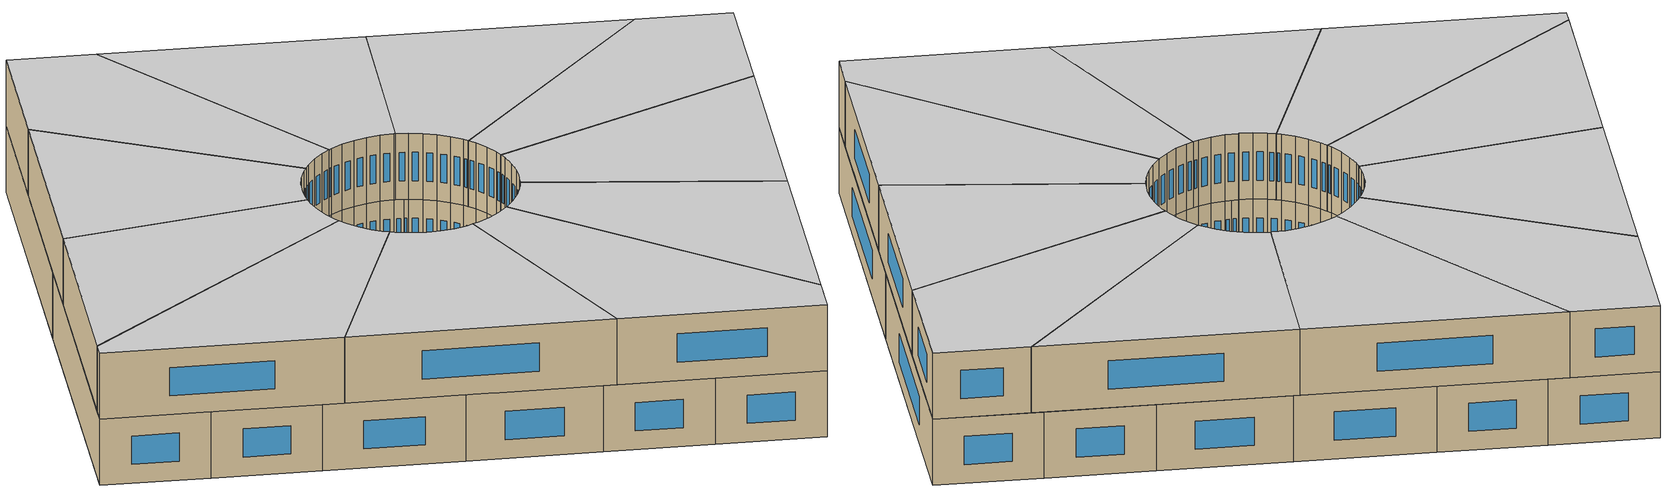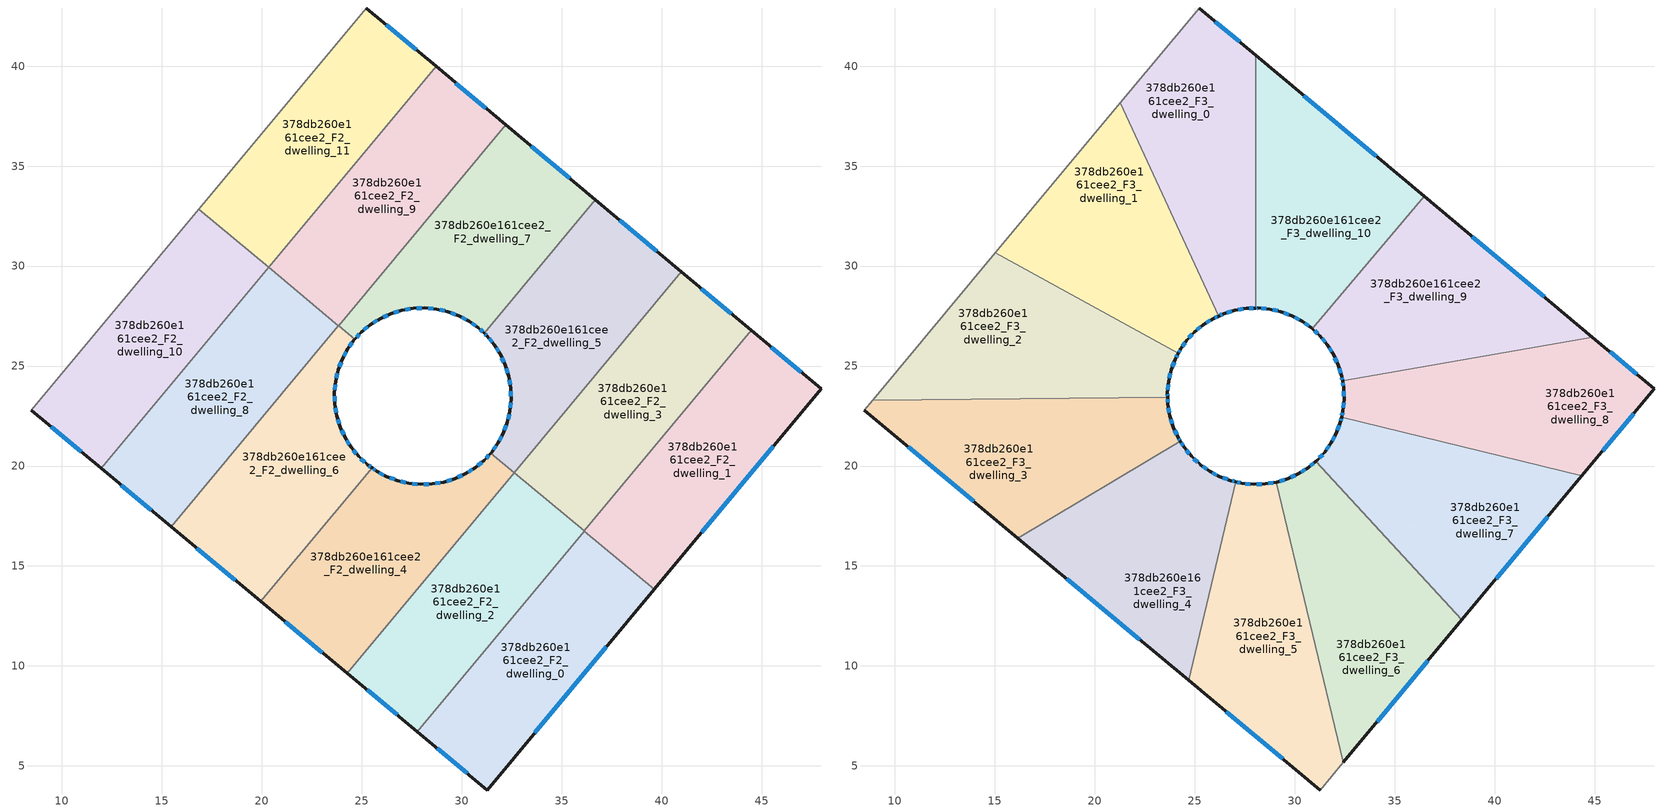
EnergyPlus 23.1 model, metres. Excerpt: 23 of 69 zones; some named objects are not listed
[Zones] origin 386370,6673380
378db260e161cee2_F2_dwelling_0
 floor to 378db260e161cee2_F1_dwelling_0 (EU_floor_Construction): 39.62,13.82 31.27,3.79 27.77,6.71 36.12,16.74 z6
 wall outside (EU_wall_Construction): 27.77,6.71 31.27,3.79 39.62,13.82 z6:9
 wall to 378db260e161cee2_F2_dwelling_1 (EU_wall_Construction): 39.62,13.82 36.12,16.74 z6:9
 wall to 378db260e161cee2_F2_dwelling_2 (EU_wall_Construction): 36.12,16.74 27.77,6.71 z6:9
 window (EU_Window_Construction): 33.66,6.66 37.24,10.96 / 28.77,5.88 30.27,4.63 z6.86:8.14
378db260e161cee2_F2_dwelling_1
 floor to 378db260e161cee2_F1_dwelling_1 (EU_floor_Construction): 47.98,23.86 39.62,13.82 36.12,16.74 44.48,26.78 z6
 wall outside (EU_wall_Construction): 39.62,13.82 47.98,23.86 44.48,26.78 z6:9
 wall to 378db260e161cee2_F2_dwelling_3 (EU_wall_Construction): 44.48,26.78 36.12,16.75 z6:9
 window (EU_Window_Construction): 46.98,24.69 45.48,25.95 / 42.01,16.69 45.59,20.99 z6.86:8.14
378db260e161cee2_F2_dwelling_10
 floor to 378db260e161cee2_F1_dwelling_10 (EU_floor_Construction): 20.34,29.94 11.96,19.88 8.47,22.79 16.84,32.85 z6
 wall outside (EU_wall_Construction): 8.47,22.79 11.96,19.88 z6:9
 wall to 378db260e161cee2_F2_dwelling_11 (EU_wall_Construction): 20.34,29.94 16.84,32.85 z6:9
 wall adiabatic (EU_wall_Construction): 16.84,32.85 8.47,22.79 z6:9
 wall to 378db260e161cee2_F2_dwelling_8 (EU_wall_Construction): 11.96,19.88 20.33,29.93 z6:9
 wall to 378db260e161cee2_F2_dwelling_9 (EU_wall_Construction): 20.33,29.93 20.34,29.94 z6:9
 window (EU_Window_Construction): 9.47,21.96 10.96,20.71 z6.86:8.14
 ceiling adiabatic (EU_roof_Construction): 14.86,23.36 19.08,28.43 15.03,30.67 8.89,23.3 z9
378db260e161cee2_F2_dwelling_11
 floor to 378db260e161cee2_F1_dwelling_11 (EU_floor_Construction): 28.71,39.99 20.34,29.94 16.84,32.85 25.22,42.91 z6
 wall outside (EU_wall_Construction): 28.71,39.99 25.22,42.91 z6:9
 wall adiabatic (EU_wall_Construction): 25.22,42.91 16.84,32.85 z6:9
 wall to 378db260e161cee2_F2_dwelling_9 (EU_wall_Construction): 20.34,29.94 28.71,39.99 z6:9
 window (EU_Window_Construction): 27.71,40.82 26.22,42.07 z6.86:8.14
 ceiling adiabatic (EU_roof_Construction): 23.38,33.59 28.05,39.19 28.05,40.54 25.22,42.91 21.27,38.16 z9
378db260e161cee2_F2_dwelling_2
 floor to 378db260e161cee2_F1_dwelling_2 (EU_floor_Construction): 36.12,16.75 27.77,6.71 24.26,9.63 32.62,19.67 z6
 wall outside (EU_wall_Construction): 24.26,9.63 27.77,6.71 z6:9
 wall to 378db260e161cee2_F2_dwelling_3 (EU_wall_Construction): 36.12,16.75 32.62,19.67 z6:9
 wall to 378db260e161cee2_F2_dwelling_4 (EU_wall_Construction): 32.62,19.66 24.26,9.63 z6:9
 window (EU_Window_Construction): 25.26,8.8 26.76,7.55 z6.86:8.14
378db260e161cee2_F2_dwelling_3
 floor to 378db260e161cee2_F1_dwelling_3 (EU_floor_Construction): 44.48,26.78 36.12,16.75 32.62,19.67 40.99,29.71 z6
 wall outside (EU_wall_Construction): 44.48,26.78 40.99,29.71 z6:9
 wall to 378db260e161cee2_F2_dwelling_5 (EU_wall_Construction): 40.99,29.71 32.62,19.67 z6:9
 window (EU_Window_Construction): 43.48,27.62 41.99,28.87 z6.86:8.14
378db260e161cee2_F2_dwelling_4
 floor to 378db260e161cee2_F1_dwelling_4 (EU_floor_Construction): 32.62,19.66 24.26,9.63 19.95,13.22 25.51,19.9 25.73,19.74 26.25,19.47 26.79,19.27 27.36,19.14 27.94,19.08 28.52,19.1 29.09,19.2 29.65,19.37 30.18,19.61 30.67,19.92 31.12,20.29 31.45,20.64 z6
 wall outside (EU_wall_Construction): 31.45,20.64 31.12,20.29 30.67,19.92 30.18,19.61 29.65,19.37 29.09,19.2 28.52,19.1 27.94,19.08 27.36,19.14 26.79,19.27 26.25,19.47 25.73,19.74 25.51,19.9 / 19.95,13.22 24.26,9.63 z6:9
 wall to 378db260e161cee2_F2_dwelling_5 (EU_wall_Construction): 32.62,19.66 31.45,20.64 z6:9
 wall to 378db260e161cee2_F2_dwelling_6 (EU_wall_Construction): 25.51,19.9 19.95,13.22 z6:9
 window (EU_Window_Construction): 25.67,19.79 25.58,19.86 / 26.1,19.55 25.88,19.67 / 26.64,19.33 26.4,19.41 / 27.2,19.17 26.95,19.23 / 27.77,19.1 27.53,19.12 / 28.35,19.1 28.1,19.09 / 28.93,19.17 28.68,19.13 / 29.49,19.32 29.25,19.25 / 30.03,19.54 29.8,19.44 / 30.53,19.83 30.32,19.7 / 30.99,20.18 30.8,20.02 / 31.35,20.54 31.21,20.39 / 21.18,12.2 23.03,10.66 z6.86:8.14
378db260e161cee2_F2_dwelling_5
 floor to 378db260e161cee2_F1_dwelling_5 (EU_floor_Construction): 40.99,29.71 32.62,19.66 31.45,20.64 31.5,20.69 31.8,21.13 32.08,21.64 32.28,22.18 32.41,22.75 32.47,23.33 32.45,23.91 32.35,24.48 32.18,25.04 31.94,25.57 31.63,26.06 31.26,26.51 31.12,26.64 36.68,33.31 z6
 wall outside (EU_wall_Construction): 31.12,26.64 31.26,26.51 31.63,26.06 31.94,25.57 32.18,25.04 32.35,24.48 32.45,23.91 32.47,23.33 32.41,22.75 32.28,22.18 32.08,21.64 31.8,21.13 31.5,20.69 31.45,20.64 / 40.99,29.71 36.68,33.31 z6:9
 wall to 378db260e161cee2_F2_dwelling_7 (EU_wall_Construction): 36.68,33.31 31.12,26.64 z6:9
 window (EU_Window_Construction): 31.72,21 31.58,20.81 / 32,21.49 31.88,21.27 / 32.22,22.03 32.14,21.8 / 32.37,22.59 32.32,22.35 / 32.45,23.16 32.43,22.92 / 32.45,23.75 32.46,23.5 / 32.38,24.32 32.42,24.07 / 32.23,24.88 32.3,24.64 / 32.01,25.42 32.11,25.19 / 31.72,25.92 31.85,25.71 / 31.37,26.38 31.53,26.19 / 31.16,26.6 31.22,26.55 / 39.76,30.74 37.91,32.28 z6.86:8.14
378db260e161cee2_F2_dwelling_6
 floor to 378db260e161cee2_F1_dwelling_6 (EU_floor_Construction): 24.65,26.34 24.6,26.29 24.29,25.86 24.02,25.35 23.82,24.8 23.69,24.24 23.63,23.66 23.65,23.08 23.75,22.5 23.92,21.95 24.16,21.42 24.47,20.93 24.84,20.48 25.26,20.08 25.27,20.07 25.51,19.9 19.95,13.22 15.46,16.96 23.84,27.02 z6
 wall outside (EU_wall_Construction): 25.51,19.9 25.27,20.07 25.26,20.08 24.84,20.48 24.47,20.93 24.16,21.42 23.92,21.95 23.75,22.5 23.65,23.08 23.63,23.66 23.69,24.24 23.82,24.8 24.02,25.35 24.29,25.86 24.6,26.29 24.65,26.34 / 15.46,16.96 19.95,13.22 z6:9
 wall to 378db260e161cee2_F2_dwelling_7 (EU_wall_Construction): 24.65,26.34 23.84,27.02 z6:9
 wall to 378db260e161cee2_F2_dwelling_8 (EU_wall_Construction): 23.83,27.02 15.46,16.96 z6:9
 window (EU_Window_Construction): 23.88,24.96 23.96,25.19 / 23.72,24.4 23.78,24.64 / 23.65,23.82 23.67,24.07 / 23.65,23.24 23.64,23.49 / 23.72,22.67 23.68,22.91 / 23.87,22.11 23.8,22.35 / 24.09,21.57 23.99,21.8 / 24.38,21.07 24.25,21.28 / 24.73,20.61 24.57,20.8 / 25.14,20.19 24.96,20.36 / 25.44,19.95 25.34,20.02 / 16.74,15.9 18.67,14.29 / 24.38,25.98 24.51,26.17 / 24.1,25.49 24.22,25.71 z6.86:8.14
378db260e161cee2_F2_dwelling_7
 floor to 378db260e161cee2_F1_dwelling_7 (EU_floor_Construction): 36.68,33.31 31.12,26.64 30.84,26.91 30.83,26.91 30.36,27.24 29.85,27.52 29.3,27.72 28.74,27.85 28.16,27.91 27.58,27.89 27.01,27.79 26.45,27.62 25.92,27.38 25.43,27.07 24.98,26.7 24.65,26.34 23.84,27.02 32.2,37.06 z6
 wall outside (EU_wall_Construction): 24.65,26.34 24.98,26.7 25.43,27.07 25.92,27.38 26.45,27.62 27.01,27.79 27.58,27.89 28.16,27.91 28.74,27.85 29.3,27.72 29.85,27.52 30.36,27.24 30.83,26.91 30.84,26.91 31.12,26.64 / 36.68,33.31 32.2,37.06 z6:9
 wall to 378db260e161cee2_F2_dwelling_9 (EU_wall_Construction): 32.2,37.06 23.84,27.02 z6:9
 window (EU_Window_Construction): 30.49,27.15 30.69,27.01 / 30,27.44 30.22,27.32 / 29.46,27.66 29.69,27.57 / 28.9,27.81 29.14,27.76 / 28.33,27.89 28.57,27.87 / 27.75,27.89 27.99,27.9 / 27.17,27.82 27.42,27.86 / 26.61,27.67 26.85,27.74 / 26.07,27.45 26.3,27.55 / 25.57,27.16 25.78,27.29 / 25.11,26.81 25.3,26.96 / 24.74,26.45 24.88,26.6 / 35.4,34.38 33.48,35.99 / 30.92,26.83 31.04,26.71 z6.86:8.14
378db260e161cee2_F2_dwelling_8
 floor to 378db260e161cee2_F1_dwelling_8 (EU_floor_Construction): 23.83,27.02 15.46,16.96 11.96,19.88 20.33,29.93 z6
 wall outside (EU_wall_Construction): 11.96,19.88 15.46,16.96 z6:9
 wall to 378db260e161cee2_F2_dwelling_9 (EU_wall_Construction): 23.83,27.02 20.33,29.93 z6:9
 window (EU_Window_Construction): 12.96,19.05 14.46,17.8 z6.86:8.14
378db260e161cee2_F2_dwelling_9
 floor to 378db260e161cee2_F1_dwelling_9 (EU_floor_Construction): 32.2,37.06 23.83,27.02 20.33,29.93 28.71,39.99 z6
 wall outside (EU_wall_Construction): 32.2,37.06 28.71,39.99 z6:9
 window (EU_Window_Construction): 31.2,37.9 29.71,39.15 z6.86:8.14
378db260e161cee2_F3_dwelling_0
 floor adiabatic (EU_floor_Construction): 28.05,40.54 28.05,39.19 23.38,33.59 21.27,38.16 25.22,42.91 z9
 floor to 378db260e161cee2_F2_dwelling_9 (EU_floor_Construction): 28.05,39.19 28.05,32.08 25.5,29.01 23.38,33.59 z9
 floor to 378db260e161cee2_F2_dwelling_7 (EU_floor_Construction): 28.05,32.08 28.05,27.9 27.58,27.89 27.01,27.79 26.45,27.62 26.2,27.5 25.5,29.01 z9
 wall outside (EU_wall_Construction): 26.2,27.5 26.45,27.62 27.01,27.79 27.58,27.89 28.05,27.9 / 28.05,40.54 25.22,42.91 z9:12
 wall to 378db260e161cee2_F3_dwelling_10 (EU_wall_Construction): 28.05,27.9 28.05,40.54 z9:12
 wall to 378db260e161cee2_F3_dwelling_1 (EU_wall_Construction): 21.27,38.16 26.2,27.5 z9:12
 wall adiabatic (EU_wall_Construction): 25.22,42.91 21.27,38.16 z9:12
 window (EU_Window_Construction): 27.71,27.89 27.91,27.9 / 27.17,27.82 27.42,27.86 / 26.61,27.67 26.85,27.74 / 26.27,27.54 26.38,27.59 / 27.24,41.22 26.03,42.23 z9.86:11.14
 ceiling to 378db260e161cee2_F4_dwelling_0 (EU_floor_Construction): 28.05,27.9 28.05,40.54 25.22,42.91 21.27,38.16 26.2,27.5 26.45,27.62 27.01,27.79 27.58,27.89 z12
378db260e161cee2_F3_dwelling_1
 floor to 378db260e161cee2_F2_dwelling_9 (EU_floor_Construction): 23.38,33.59 25.5,29.01 23.83,27.02 20.33,29.93 z9
 floor to 378db260e161cee2_F2_dwelling_10 (EU_floor_Construction): 20.34,29.94 20.33,29.93 19.08,28.43 15.03,30.67 16.84,32.85 z9
 floor to 378db260e161cee2_F2_dwelling_11 (EU_floor_Construction): 21.27,38.16 23.38,33.59 20.34,29.94 16.84,32.85 z9
 floor to 378db260e161cee2_F2_dwelling_8 (EU_floor_Construction): 23.83,27.02 23.15,26.19 19.08,28.43 20.33,29.93 z9
 floor to 378db260e161cee2_F2_dwelling_7 (EU_floor_Construction): 25.5,29.01 26.2,27.5 25.92,27.38 25.43,27.07 24.98,26.7 24.65,26.34 23.84,27.02 z9
 floor to 378db260e161cee2_F2_dwelling_6 (EU_floor_Construction): 24.65,26.34 24.6,26.29 24.29,25.86 24.17,25.63 23.15,26.19 23.84,27.02 z9
 wall outside (EU_wall_Construction): 24.17,25.63 24.29,25.86 24.6,26.29 24.98,26.7 25.43,27.07 25.92,27.38 26.2,27.5 z9:12
 wall to 378db260e161cee2_F3_dwelling_2 (EU_wall_Construction): 15.03,30.67 24.17,25.63 z9:12
 wall adiabatic (EU_wall_Construction): 21.27,38.16 15.03,30.67 z9:12
 window (EU_Window_Construction): 26,27.41 26.12,27.47 / 25.57,27.16 25.78,27.29 / 25.11,26.81 25.3,26.96 / 24.71,26.41 24.87,26.58 / 24.38,25.98 24.51,26.17 / 24.21,25.7 24.26,25.79 z9.86:11.14
 ceiling to 378db260e161cee2_F4_dwelling_1 (EU_floor_Construction): 24.98,26.7 25.43,27.07 25.92,27.38 26.2,27.5 21.27,38.16 15.03,30.67 24.17,25.63 24.29,25.86 24.6,26.29 z12
378db260e161cee2_F3_dwelling_10
 floor to 378db260e161cee2_F2_dwelling_7 (EU_floor_Construction): 36.47,33.49 30.89,26.86 30.84,26.91 30.83,26.91 30.36,27.24 29.85,27.52 29.3,27.72 28.74,27.85 28.16,27.91 28.05,27.9 28.05,32.08 32.2,37.06 z9
 floor to 378db260e161cee2_F2_dwelling_9 (EU_floor_Construction): 32.2,37.06 28.05,32.08 28.05,39.19 28.71,39.99 z9
 floor to 378db260e161cee2_F2_dwelling_11 (EU_floor_Construction): 28.71,39.99 28.05,39.19 28.05,40.54 z9
 wall outside (EU_wall_Construction): 28.05,27.9 28.16,27.91 28.74,27.85 29.3,27.72 29.85,27.52 30.36,27.24 30.83,26.91 30.84,26.91 30.89,26.86 / 36.47,33.49 28.05,40.54 z9:12
 wall to 378db260e161cee2_F3_dwelling_9 (EU_wall_Construction): 30.89,26.86 36.47,33.49 z9:12
 window (EU_Window_Construction): 30.49,27.15 30.69,27.01 / 30,27.44 30.22,27.32 / 29.46,27.66 29.69,27.57 / 28.9,27.81 29.14,27.76 / 28.33,27.89 28.57,27.87 / 28.08,27.9 28.13,27.9 / 34.06,35.51 30.45,38.53 z9.86:11.14
 ceiling to 378db260e161cee2_F4_dwelling_10 (EU_floor_Construction): 30.89,26.86 36.47,33.49 28.05,40.54 28.05,27.9 28.16,27.91 28.74,27.85 29.3,27.72 29.85,27.52 30.36,27.24 30.83,26.91 30.84,26.91 z12
378db260e161cee2_F3_dwelling_2
 floor to 378db260e161cee2_F2_dwelling_8 (EU_floor_Construction): 23.15,26.19 20.84,23.42 14.86,23.36 19.08,28.43 z9
 floor to 378db260e161cee2_F2_dwelling_6 (EU_floor_Construction): 24.17,25.63 24.02,25.35 23.82,24.8 23.69,24.24 23.63,23.66 23.64,23.45 20.84,23.42 23.15,26.19 z9
 floor adiabatic (EU_floor_Construction): 19.08,28.43 14.86,23.36 8.89,23.3 15.03,30.67 z9
 wall outside (EU_wall_Construction): 23.64,23.45 23.63,23.66 23.69,24.24 23.82,24.8 24.02,25.35 24.17,25.63 z9:12
 wall to 378db260e161cee2_F3_dwelling_3 (EU_wall_Construction): 8.89,23.3 23.64,23.45 z9:12
 wall adiabatic (EU_wall_Construction): 15.03,30.67 8.89,23.3 z9:12
 window (EU_Window_Construction): 24.06,25.43 24.13,25.55 / 23.88,24.96 23.96,25.19 / 23.72,24.4 23.78,24.64 / 23.65,23.82 23.67,24.07 / 23.64,23.51 23.63,23.6 z9.86:11.14
 ceiling to 378db260e161cee2_F4_dwelling_2 (EU_floor_Construction): 23.64,23.45 23.63,23.66 23.69,24.24 23.82,24.8 24.02,25.35 24.17,25.63 15.03,30.67 8.89,23.3 z12
378db260e161cee2_F3_dwelling_3
 floor to 378db260e161cee2_F2_dwelling_8 (EU_floor_Construction): 20.84,23.42 15.46,16.97 11.96,19.88 14.86,23.36 z9
 floor to 378db260e161cee2_F2_dwelling_10 (EU_floor_Construction): 14.86,23.36 11.96,19.88 8.47,22.79 8.89,23.3 z9
 floor to 378db260e161cee2_F2_dwelling_6 (EU_floor_Construction): 23.64,23.45 23.65,23.08 23.75,22.5 23.92,21.95 24.16,21.42 24.27,21.24 16.14,16.4 15.46,16.97 20.84,23.42 z9
 wall outside (EU_wall_Construction): 24.27,21.24 24.16,21.42 23.92,21.95 23.75,22.5 23.65,23.08 23.64,23.45 / 8.47,22.79 16.14,16.4 z9:12
 wall to 378db260e161cee2_F3_dwelling_4 (EU_wall_Construction): 16.14,16.4 24.27,21.24 z9:12
 wall adiabatic (EU_wall_Construction): 8.89,23.3 8.47,22.79 z9:12
 window (EU_Window_Construction): 23.65,23.18 23.64,23.34 / 23.72,22.67 23.68,22.91 / 23.87,22.11 23.8,22.35 / 24.09,21.57 23.99,21.8 / 24.24,21.29 24.19,21.37 / 10.66,20.96 13.95,18.22 z9.86:11.14
 ceiling to 378db260e161cee2_F4_dwelling_3 (EU_floor_Construction): 24.27,21.24 24.16,21.42 23.92,21.95 23.75,22.5 23.65,23.08 23.64,23.45 8.89,23.3 8.47,22.79 16.14,16.4 z12
378db260e161cee2_F3_dwelling_4
 floor to 378db260e161cee2_F2_dwelling_4 (EU_floor_Construction): 26.79,19.27 27.04,19.21 24.98,10.5 24.26,9.63 19.95,13.23 25.51,19.9 25.73,19.74 26.25,19.47 z9
 floor to 378db260e161cee2_F2_dwelling_6 (EU_floor_Construction): 24.84,20.48 25.26,20.08 25.27,20.07 25.51,19.9 19.95,13.23 16.14,16.4 24.27,21.24 24.47,20.93 z9
 floor to 378db260e161cee2_F2_dwelling_2 (EU_floor_Construction): 24.98,10.5 24.69,9.28 24.26,9.63 z9
 wall outside (EU_wall_Construction): 27.04,19.21 26.79,19.27 26.25,19.47 25.73,19.74 25.27,20.07 25.26,20.08 24.84,20.48 24.47,20.93 24.27,21.24 / 16.14,16.4 24.69,9.28 z9:12
 wall to 378db260e161cee2_F3_dwelling_5 (EU_wall_Construction): 24.69,9.28 27.04,19.21 z9:12
 window (EU_Window_Construction): 24.41,21.02 24.33,21.15 / 24.73,20.61 24.57,20.8 / 25.14,20.19 24.96,20.36 / 25.6,19.84 25.4,19.98 / 26.1,19.55 25.88,19.67 / 26.64,19.33 26.4,19.41 / 26.97,19.23 26.86,19.25 / 18.58,14.36 22.25,11.31 z9.86:11.14
 ceiling to 378db260e161cee2_F4_dwelling_4 (EU_floor_Construction): 24.69,9.28 27.04,19.21 26.79,19.27 26.25,19.47 25.73,19.74 25.27,20.07 25.26,20.08 24.84,20.48 24.47,20.93 24.27,21.24 16.14,16.4 z12
378db260e161cee2_F3_dwelling_5
 floor to 378db260e161cee2_F2_dwelling_2 (EU_floor_Construction): 29.78,16.25 31.1,10.72 27.77,6.71 24.69,9.28 24.98,10.5 z9
 floor to 378db260e161cee2_F2_dwelling_0 (EU_floor_Construction): 31.1,10.72 32.42,5.17 31.27,3.79 27.77,6.71 z9
 floor to 378db260e161cee2_F2_dwelling_4 (EU_floor_Construction): 29.08,19.19 29.78,16.25 24.98,10.5 27.04,19.21 27.36,19.14 27.94,19.08 28.52,19.1 z9
 wall outside (EU_wall_Construction): 29.08,19.2 28.52,19.1 27.94,19.08 27.36,19.14 27.04,19.21 / 24.69,9.28 31.27,3.79 z9:12
 wall to 378db260e161cee2_F3_dwelling_6 (EU_wall_Construction): 32.42,5.17 29.08,19.2 z9:12
 wall adiabatic (EU_wall_Construction): 31.27,3.79 32.42,5.17 z9:12
 window (EU_Window_Construction): 27.27,19.16 27.13,19.19 / 27.77,19.1 27.53,19.12 / 28.35,19.1 28.1,19.09 / 28.92,19.17 28.68,19.13 / 26.57,7.71 29.39,5.36 z9.86:11.14
 ceiling to 378db260e161cee2_F4_dwelling_5 (EU_floor_Construction): 31.27,3.79 32.42,5.17 29.08,19.2 28.52,19.1 27.94,19.08 27.36,19.14 27.04,19.21 24.69,9.28 z12
378db260e161cee2_F3_dwelling_6
 floor to 378db260e161cee2_F2_dwelling_0 (EU_floor_Construction): 35.24,15.69 38.36,12.3 32.42,5.17 31.1,10.72 z9
 floor to 378db260e161cee2_F2_dwelling_2 (EU_floor_Construction): 32.12,19.07 35.24,15.69 31.1,10.72 29.78,16.25 z9
 floor to 378db260e161cee2_F2_dwelling_4 (EU_floor_Construction): 31.05,20.23 32.12,19.07 29.78,16.25 29.08,19.19 29.09,19.2 29.65,19.37 30.18,19.61 30.67,19.92 z9
 wall outside (EU_wall_Construction): 31.05,20.23 30.67,19.92 30.18,19.61 29.65,19.37 29.09,19.2 29.08,19.2 / 32.42,5.17 38.36,12.3 z9:12
 wall to 378db260e161cee2_F3_dwelling_7 (EU_wall_Construction): 38.36,12.3 31.05,20.23 z9:12
 window (EU_Window_Construction): 29.49,19.32 29.25,19.25 / 30.03,19.54 29.8,19.44 / 30.53,19.83 30.32,19.7 / 30.94,20.14 30.78,20.01 / 34.12,7.21 36.66,10.26 z9.86:11.14
 ceiling to 378db260e161cee2_F4_dwelling_6 (EU_floor_Construction): 32.42,5.17 38.36,12.3 31.05,20.23 30.67,19.92 30.18,19.61 29.65,19.37 29.09,19.2 29.08,19.2 z12
378db260e161cee2_F3_dwelling_7
 floor to 378db260e161cee2_F2_dwelling_3 (EU_floor_Construction): 39.43,20.71 36.12,16.75 32.62,19.67 34.5,21.92 z9
 floor to 378db260e161cee2_F2_dwelling_1 (EU_floor_Construction): 44.36,19.51 39.62,13.82 36.12,16.74 39.43,20.71 z9
 floor to 378db260e161cee2_F2_dwelling_0 (EU_floor_Construction): 39.62,13.82 38.36,12.3 35.24,15.69 36.12,16.74 z9
 floor to 378db260e161cee2_F2_dwelling_2 (EU_floor_Construction): 36.12,16.74 35.24,15.69 32.12,19.07 32.62,19.67 z9
 floor to 378db260e161cee2_F2_dwelling_5 (EU_floor_Construction): 34.5,21.92 32.62,19.66 31.45,20.64 31.5,20.69 31.8,21.13 32.08,21.64 32.28,22.18 32.34,22.45 z9
 floor to 378db260e161cee2_F2_dwelling_4 (EU_floor_Construction): 32.62,19.66 32.12,19.07 31.05,20.23 31.12,20.29 31.45,20.64 z9
 wall outside (EU_wall_Construction): 32.34,22.45 32.28,22.18 32.08,21.64 31.8,21.13 31.5,20.69 31.12,20.29 31.05,20.23 / 38.36,12.3 44.36,19.51 z9:12
 wall to 378db260e161cee2_F3_dwelling_8 (EU_wall_Construction): 44.36,19.51 32.34,22.45 z9:12
 window (EU_Window_Construction): 31.39,20.57 31.23,20.4 / 31.72,21 31.58,20.81 / 32,21.49 31.88,21.27 / 32.22,22.03 32.14,21.8 / 32.32,22.37 32.3,22.26 / 40.07,14.36 42.64,17.45 z9.86:11.14
 ceiling to 378db260e161cee2_F4_dwelling_7 (EU_floor_Construction): 38.36,12.3 44.36,19.51 32.34,22.45 32.28,22.18 32.08,21.64 31.8,21.13 31.5,20.69 31.12,20.29 31.05,20.23 z12
378db260e161cee2_F3_dwelling_8
 floor to 378db260e161cee2_F2_dwelling_1 (EU_floor_Construction): 47.98,23.86 44.36,19.51 39.43,20.71 44.08,26.3 44.89,26.44 z9
 floor to 378db260e161cee2_F2_dwelling_3 (EU_floor_Construction): 44.08,26.3 39.43,20.71 34.5,21.92 37.13,25.09 z9
 floor to 378db260e161cee2_F2_dwelling_5 (EU_floor_Construction): 37.13,25.09 34.5,21.92 32.34,22.45 32.41,22.75 32.47,23.33 32.45,23.91 32.39,24.25 z9
 wall outside (EU_wall_Construction): 32.39,24.25 32.45,23.91 32.47,23.33 32.41,22.75 32.34,22.45 / 44.36,19.51 47.98,23.86 44.89,26.44 z9:12
 wall to 378db260e161cee2_F3_dwelling_9 (EU_wall_Construction): 44.89,26.44 32.39,24.25 z9:12
 window (EU_Window_Construction): 32.39,22.66 32.36,22.53 / 32.45,23.16 32.43,22.92 / 32.45,23.75 32.46,23.5 / 32.41,24.16 32.43,24.01 / 47.1,24.6 45.77,25.7 / 45.39,20.75 46.94,22.61 z9.86:11.14
 ceiling to 378db260e161cee2_F4_dwelling_8 (EU_floor_Construction): 44.36,19.51 47.98,23.86 44.89,26.44 32.39,24.25 32.45,23.91 32.47,23.33 32.41,22.75 32.34,22.45 z12
378db260e161cee2_F3_dwelling_9
 floor to 378db260e161cee2_F2_dwelling_5 (EU_floor_Construction): 40.99,29.71 37.13,25.09 32.39,24.25 32.35,24.48 32.18,25.04 31.94,25.57 31.63,26.06 31.26,26.51 31.12,26.64 36.68,33.31 z9
 floor to 378db260e161cee2_F2_dwelling_7 (EU_floor_Construction): 36.68,33.31 31.12,26.64 30.89,26.86 36.47,33.49 z9
 floor to 378db260e161cee2_F2_dwelling_3 (EU_floor_Construction): 44.48,26.78 44.08,26.3 37.13,25.09 40.99,29.71 z9
 floor to 378db260e161cee2_F2_dwelling_1 (EU_floor_Construction): 44.89,26.44 44.08,26.3 44.48,26.78 z9
 wall outside (EU_wall_Construction): 30.89,26.86 31.26,26.51 31.63,26.06 31.94,25.57 32.18,25.04 32.35,24.48 32.39,24.25 / 44.89,26.44 36.47,33.49 z9:12
 window (EU_Window_Construction): 32.36,24.42 32.38,24.32 / 32.23,24.88 32.3,24.64 / 32.01,25.42 32.11,25.19 / 31.72,25.92 31.85,25.71 / 31.37,26.38 31.53,26.19 / 30.99,26.76 31.15,26.61 / 42.48,28.46 38.87,31.48 z9.86:11.14
 ceiling to 378db260e161cee2_F4_dwelling_9 (EU_floor_Construction): 44.89,26.44 36.47,33.49 30.89,26.86 31.26,26.51 31.63,26.06 31.94,25.57 32.18,25.04 32.35,24.48 32.39,24.25 z12
[Building]
EU S2 Campaign: North Axis=0; Terrain=City; Solar Distribution=FullExterior
[Site:Location]
Helsinki-Vantaa.AP: Latitude=60.317; Longitude=24.963; Time Zone=2; Elevation=54.6
[SizingPeriod:WeatherFileDays]
AnnualSizingPeriod: Begin Month=1; Begin Day of Month=1; End Month=12; End Day of Month=31; Day of Week for Start Day=Monday; Use Weather File Daylight Saving Period=No; Use Weather File Rain and Snow Indicators=No
[MATERIAL]
EU_InternalMass_Material: Roughness=MediumRough; Thickness=0.1; Conductivity=1; Density=1800; Specific Heat=900; Thermal Absorptance=0.9; Solar Absorptance=0.7; Visible Absorptance=0.7
[MATERIAL:NOMASS] Roughness=MediumRough; Thermal Absorptance=0.9; Solar Absorptance=0.7; Visible Absorptance=0.7
Name | Thermal Resistance
EU_wall_NoMass | 1.10183
EU_roof_NoMass; EU_floor_NoMass | 1.70606
[WINDOWMATERIAL:SIMPLEGLAZINGSYSTEM]
EU_Window_SimpleGlazing: UFactor=3.11035; Solar Heat Gain Coefficient=0.8; Visible Transmittance=0.8
[CONSTRUCTION]
EU_wall_Construction: EU_wall_NoMass
EU_roof_Construction: EU_roof_NoMass
EU_floor_Construction: EU_floor_NoMass
EU_Window_Construction: EU_Window_SimpleGlazing
EU_InternalMass_Construction: EU_InternalMass_Material
[ZONE] Type=1; Multiplier=1; Ceiling Height=autocalculate; Floor Area=autocalculate; Part of Total Floor Area=Yes
Name | Volume
378db260e161cee2_F2_dwelling_0 | 178.718
378db260e161cee2_F3_dwelling_0 | 194.968
378db260e161cee2_F2_dwelling_1 | 178.734
378db260e161cee2_F3_dwelling_1; 378db260e161cee2_F3_dwelling_6 | 194.947
378db260e161cee2_F2_dwelling_10; 378db260e161cee2_F2_dwelling_9 | 178.707
378db260e161cee2_F3_dwelling_10 | 194.948
378db260e161cee2_F2_dwelling_11; 378db260e161cee2_F2_dwelling_6 | 178.709
378db260e161cee2_F2_dwelling_2; 378db260e161cee2_F2_dwelling_3 | 178.696
378db260e161cee2_F3_dwelling_2 | 194.952
378db260e161cee2_F3_dwelling_3 | 194.936
378db260e161cee2_F2_dwelling_4 | 178.693
378db260e161cee2_F3_dwelling_4 | 194.929
378db260e161cee2_F2_dwelling_5 | 178.702
378db260e161cee2_F3_dwelling_5 | 194.978
378db260e161cee2_F2_dwelling_7 | 178.73
378db260e161cee2_F3_dwelling_7 | 194.934
378db260e161cee2_F2_dwelling_8 | 178.727
378db260e161cee2_F3_dwelling_8 | 194.939
378db260e161cee2_F3_dwelling_9 | 194.986
[INTERNALMASS] Construction=EU_InternalMass_Construction
Name | Zone or ZoneList | Surface Area
378db260e161cee2_F2_dwelling_0_EU_InternalMass | 378db260e161cee2_F2_dwelling_0 | 59.5732
378db260e161cee2_F2_dwelling_1_EU_InternalMass | 378db260e161cee2_F2_dwelling_1 | 59.5778
378db260e161cee2_F2_dwelling_2_EU_InternalMass | 378db260e161cee2_F2_dwelling_2 | 59.5654
378db260e161cee2_F2_dwelling_3_EU_InternalMass | 378db260e161cee2_F2_dwelling_3 | 59.5652
378db260e161cee2_F2_dwelling_4_EU_InternalMass | 378db260e161cee2_F2_dwelling_4 | 59.5648
378db260e161cee2_F2_dwelling_5_EU_InternalMass | 378db260e161cee2_F2_dwelling_5 | 59.5674
378db260e161cee2_F2_dwelling_6_EU_InternalMass | 378db260e161cee2_F2_dwelling_6 | 59.5699
378db260e161cee2_F2_dwelling_7_EU_InternalMass | 378db260e161cee2_F2_dwelling_7 | 59.5772
378db260e161cee2_F2_dwelling_8_EU_InternalMass | 378db260e161cee2_F2_dwelling_8 | 59.5757
378db260e161cee2_F2_dwelling_9_EU_InternalMass | 378db260e161cee2_F2_dwelling_9 | 59.569
378db260e161cee2_F2_dwelling_10_EU_InternalMass | 378db260e161cee2_F2_dwelling_10 | 59.5689
378db260e161cee2_F2_dwelling_11_EU_InternalMass | 378db260e161cee2_F2_dwelling_11 | 59.5696
378db260e161cee2_F3_dwelling_0_EU_InternalMass | 378db260e161cee2_F3_dwelling_0 | 64.989
378db260e161cee2_F3_dwelling_1_EU_InternalMass | 378db260e161cee2_F3_dwelling_1 | 64.9826
378db260e161cee2_F3_dwelling_2_EU_InternalMass | 378db260e161cee2_F3_dwelling_2 | 64.9838
378db260e161cee2_F3_dwelling_3_EU_InternalMass | 378db260e161cee2_F3_dwelling_3 | 64.9787
378db260e161cee2_F3_dwelling_4_EU_InternalMass | 378db260e161cee2_F3_dwelling_4 | 64.9767
378db260e161cee2_F3_dwelling_5_EU_InternalMass | 378db260e161cee2_F3_dwelling_5 | 64.9926
378db260e161cee2_F3_dwelling_6_EU_InternalMass | 378db260e161cee2_F3_dwelling_6 | 64.9821
378db260e161cee2_F3_dwelling_7_EU_InternalMass | 378db260e161cee2_F3_dwelling_7 | 64.9781
378db260e161cee2_F3_dwelling_8_EU_InternalMass | 378db260e161cee2_F3_dwelling_8 | 64.9796
378db260e161cee2_F3_dwelling_9_EU_InternalMass | 378db260e161cee2_F3_dwelling_9 | 64.9957
378db260e161cee2_F3_dwelling_10_EU_InternalMass | 378db260e161cee2_F3_dwelling_10 | 64.983
[OTHEREQUIPMENT] Fuel Type=Electricity; Design Level Calculation Method=Watts/Area; Power per Zone Floor Area=1; Fraction Latent=0; Fraction Radiant=0; Fraction Lost=0; Carbon Dioxide Generation Rate=0; EndUse Subcategory=EU_Step8_InternalGains
Name | Zone or ZoneList or Space or SpaceList | Schedule
EU_Step8_InternalGain_378db260e161cee2_F2_dwelling_0_f000 | 378db260e161cee2_F2_dwelling_0 | EU_Step8_GainSchedule_378db260e161cee2_F2_dwelling_0_f000
EU_Step8_InternalGain_378db260e161cee2_F2_dwelling_1_f000 | 378db260e161cee2_F2_dwelling_1 | EU_Step8_GainSchedule_378db260e161cee2_F2_dwelling_1_f000
EU_Step8_InternalGain_378db260e161cee2_F2_dwelling_2_f000 | 378db260e161cee2_F2_dwelling_2 | EU_Step8_GainSchedule_378db260e161cee2_F2_dwelling_2_f000
EU_Step8_InternalGain_378db260e161cee2_F2_dwelling_3_f000 | 378db260e161cee2_F2_dwelling_3 | EU_Step8_GainSchedule_378db260e161cee2_F2_dwelling_3_f000
EU_Step8_InternalGain_378db260e161cee2_F2_dwelling_4_f000 | 378db260e161cee2_F2_dwelling_4 | EU_Step8_GainSchedule_378db260e161cee2_F2_dwelling_4_f000
EU_Step8_InternalGain_378db260e161cee2_F2_dwelling_5_f000 | 378db260e161cee2_F2_dwelling_5 | EU_Step8_GainSchedule_378db260e161cee2_F2_dwelling_5_f000
EU_Step8_InternalGain_378db260e161cee2_F2_dwelling_6_f000 | 378db260e161cee2_F2_dwelling_6 | EU_Step8_GainSchedule_378db260e161cee2_F2_dwelling_6_f000
EU_Step8_InternalGain_378db260e161cee2_F2_dwelling_7_f000 | 378db260e161cee2_F2_dwelling_7 | EU_Step8_GainSchedule_378db260e161cee2_F2_dwelling_7_f000
EU_Step8_InternalGain_378db260e161cee2_F2_dwelling_8_f000 | 378db260e161cee2_F2_dwelling_8 | EU_Step8_GainSchedule_378db260e161cee2_F2_dwelling_8_f000
EU_Step8_InternalGain_378db260e161cee2_F2_dwelling_9_f000 | 378db260e161cee2_F2_dwelling_9 | EU_Step8_GainSchedule_378db260e161cee2_F2_dwelling_9_f000
EU_Step8_InternalGain_378db260e161cee2_F2_dwelling_10_f000 | 378db260e161cee2_F2_dwelling_10 | EU_Step8_GainSchedule_378db260e161cee2_F2_dwelling_10_f000
EU_Step8_InternalGain_378db260e161cee2_F2_dwelling_11_f000 | 378db260e161cee2_F2_dwelling_11 | EU_Step8_GainSchedule_378db260e161cee2_F2_dwelling_11_f000
EU_Step8_InternalGain_378db260e161cee2_F3_dwelling_0_f000 | 378db260e161cee2_F3_dwelling_0 | EU_Step8_GainSchedule_378db260e161cee2_F3_dwelling_0_f000
EU_Step8_InternalGain_378db260e161cee2_F3_dwelling_1_f000 | 378db260e161cee2_F3_dwelling_1 | EU_Step8_GainSchedule_378db260e161cee2_F3_dwelling_1_f000
EU_Step8_InternalGain_378db260e161cee2_F3_dwelling_2_f000 | 378db260e161cee2_F3_dwelling_2 | EU_Step8_GainSchedule_378db260e161cee2_F3_dwelling_2_f000
EU_Step8_InternalGain_378db260e161cee2_F3_dwelling_3_f000 | 378db260e161cee2_F3_dwelling_3 | EU_Step8_GainSchedule_378db260e161cee2_F3_dwelling_3_f000
EU_Step8_InternalGain_378db260e161cee2_F3_dwelling_4_f000 | 378db260e161cee2_F3_dwelling_4 | EU_Step8_GainSchedule_378db260e161cee2_F3_dwelling_4_f000
EU_Step8_InternalGain_378db260e161cee2_F3_dwelling_5_f000 | 378db260e161cee2_F3_dwelling_5 | EU_Step8_GainSchedule_378db260e161cee2_F3_dwelling_5_f000
EU_Step8_InternalGain_378db260e161cee2_F3_dwelling_6_f000 | 378db260e161cee2_F3_dwelling_6 | EU_Step8_GainSchedule_378db260e161cee2_F3_dwelling_6_f000
EU_Step8_InternalGain_378db260e161cee2_F3_dwelling_7_f000 | 378db260e161cee2_F3_dwelling_7 | EU_Step8_GainSchedule_378db260e161cee2_F3_dwelling_7_f000
EU_Step8_InternalGain_378db260e161cee2_F3_dwelling_8_f000 | 378db260e161cee2_F3_dwelling_8 | EU_Step8_GainSchedule_378db260e161cee2_F3_dwelling_8_f000
EU_Step8_InternalGain_378db260e161cee2_F3_dwelling_9_f000 | 378db260e161cee2_F3_dwelling_9 | EU_Step8_GainSchedule_378db260e161cee2_F3_dwelling_9_f000
EU_Step8_InternalGain_378db260e161cee2_F3_dwelling_10_f000 | 378db260e161cee2_F3_dwelling_10 | EU_Step8_GainSchedule_378db260e161cee2_F3_dwelling_10_f000
[ZONEVENTILATION:DESIGNFLOWRATE] Schedule=EU_AlwaysOn; Design Flow Rate Calculation Method=AirChanges/Hour; Air Changes per Hour=0.756316; Ventilation Type=Natural; Fan Pressure Rise=0; Fan Total Efficiency=1; Constant Term Coefficient=1; Temperature Term Coefficient=0; Velocity Term Coefficient=0; Velocity Squared Term Coefficient=0; Minimum Indoor Temperature=-100; Maximum Indoor Temperature=100; Delta Temperature=-100; Minimum Outdoor Temperature=-100; Maximum Outdoor Temperature=100; Maximum Wind Speed=40
Name | Zone or ZoneList or Space or SpaceList
EU_ConstantAir_378db260e161cee2_F2_dwelling_0 | 378db260e161cee2_F2_dwelling_0
EU_ConstantAir_378db260e161cee2_F2_dwelling_1 | 378db260e161cee2_F2_dwelling_1
EU_ConstantAir_378db260e161cee2_F2_dwelling_2 | 378db260e161cee2_F2_dwelling_2
EU_ConstantAir_378db260e161cee2_F2_dwelling_3 | 378db260e161cee2_F2_dwelling_3
EU_ConstantAir_378db260e161cee2_F2_dwelling_4 | 378db260e161cee2_F2_dwelling_4
EU_ConstantAir_378db260e161cee2_F2_dwelling_5 | 378db260e161cee2_F2_dwelling_5
EU_ConstantAir_378db260e161cee2_F2_dwelling_6 | 378db260e161cee2_F2_dwelling_6
EU_ConstantAir_378db260e161cee2_F2_dwelling_7 | 378db260e161cee2_F2_dwelling_7
EU_ConstantAir_378db260e161cee2_F2_dwelling_8 | 378db260e161cee2_F2_dwelling_8
EU_ConstantAir_378db260e161cee2_F2_dwelling_9 | 378db260e161cee2_F2_dwelling_9
EU_ConstantAir_378db260e161cee2_F2_dwelling_10 | 378db260e161cee2_F2_dwelling_10
EU_ConstantAir_378db260e161cee2_F2_dwelling_11 | 378db260e161cee2_F2_dwelling_11
EU_ConstantAir_378db260e161cee2_F3_dwelling_0 | 378db260e161cee2_F3_dwelling_0
EU_ConstantAir_378db260e161cee2_F3_dwelling_1 | 378db260e161cee2_F3_dwelling_1
EU_ConstantAir_378db260e161cee2_F3_dwelling_2 | 378db260e161cee2_F3_dwelling_2
EU_ConstantAir_378db260e161cee2_F3_dwelling_3 | 378db260e161cee2_F3_dwelling_3
EU_ConstantAir_378db260e161cee2_F3_dwelling_4 | 378db260e161cee2_F3_dwelling_4
EU_ConstantAir_378db260e161cee2_F3_dwelling_5 | 378db260e161cee2_F3_dwelling_5
EU_ConstantAir_378db260e161cee2_F3_dwelling_6 | 378db260e161cee2_F3_dwelling_6
EU_ConstantAir_378db260e161cee2_F3_dwelling_7 | 378db260e161cee2_F3_dwelling_7
EU_ConstantAir_378db260e161cee2_F3_dwelling_8 | 378db260e161cee2_F3_dwelling_8
EU_ConstantAir_378db260e161cee2_F3_dwelling_9 | 378db260e161cee2_F3_dwelling_9
EU_ConstantAir_378db260e161cee2_F3_dwelling_10 | 378db260e161cee2_F3_dwelling_10
[HVACTEMPLATE:ZONE:IDEALLOADSAIRSYSTEM] System Availability Schedule=EU_AlwaysOn; Maximum Heating Supply Air Temperature=50; Minimum Cooling Supply Air Temperature=13; Maximum Heating Supply Air Humidity Ratio=0.0156; Minimum Cooling Supply Air Humidity Ratio=0.0077; Heating Limit=NoLimit; Cooling Limit=NoLimit; Heating Availability Schedule=EU_AlwaysOn; Cooling Availability Schedule=EU_CoolingOff; Dehumidification Control Type=ConstantSensibleHeatRatio; Cooling Sensible Heat Ratio=0.7; Dehumidification Setpoint=60; Humidification Control Type=None; Humidification Setpoint=30; Outdoor Air Method=None; Outdoor Air Flow Rate per Person=0.00944; Outdoor Air Flow Rate per Zone Floor Area=0; Outdoor Air Flow Rate per Zone=0; Demand Controlled Ventilation Type=None; Outdoor Air Economizer Type=NoEconomizer; Heat Recovery Type=None; Sensible Heat Recovery Effectiveness=0.7; Latent Heat Recovery Effectiveness=0.65
Name | Template Thermostat
378db260e161cee2_F2_dwelling_0 | EU_HeatOnly_378db260e161cee2_F2_dwelling_0
378db260e161cee2_F2_dwelling_1 | EU_HeatOnly_378db260e161cee2_F2_dwelling_1
378db260e161cee2_F2_dwelling_2 | EU_HeatOnly_378db260e161cee2_F2_dwelling_2
378db260e161cee2_F2_dwelling_3 | EU_HeatOnly_378db260e161cee2_F2_dwelling_3
378db260e161cee2_F2_dwelling_4 | EU_HeatOnly_378db260e161cee2_F2_dwelling_4
378db260e161cee2_F2_dwelling_5 | EU_HeatOnly_378db260e161cee2_F2_dwelling_5
378db260e161cee2_F2_dwelling_6 | EU_HeatOnly_378db260e161cee2_F2_dwelling_6
378db260e161cee2_F2_dwelling_7 | EU_HeatOnly_378db260e161cee2_F2_dwelling_7
378db260e161cee2_F2_dwelling_8 | EU_HeatOnly_378db260e161cee2_F2_dwelling_8
378db260e161cee2_F2_dwelling_9 | EU_HeatOnly_378db260e161cee2_F2_dwelling_9
378db260e161cee2_F2_dwelling_10 | EU_HeatOnly_378db260e161cee2_F2_dwelling_10
378db260e161cee2_F2_dwelling_11 | EU_HeatOnly_378db260e161cee2_F2_dwelling_11
378db260e161cee2_F3_dwelling_0 | EU_HeatOnly_378db260e161cee2_F3_dwelling_0
378db260e161cee2_F3_dwelling_1 | EU_HeatOnly_378db260e161cee2_F3_dwelling_1
378db260e161cee2_F3_dwelling_2 | EU_HeatOnly_378db260e161cee2_F3_dwelling_2
378db260e161cee2_F3_dwelling_3 | EU_HeatOnly_378db260e161cee2_F3_dwelling_3
378db260e161cee2_F3_dwelling_4 | EU_HeatOnly_378db260e161cee2_F3_dwelling_4
378db260e161cee2_F3_dwelling_5 | EU_HeatOnly_378db260e161cee2_F3_dwelling_5
378db260e161cee2_F3_dwelling_6 | EU_HeatOnly_378db260e161cee2_F3_dwelling_6
378db260e161cee2_F3_dwelling_7 | EU_HeatOnly_378db260e161cee2_F3_dwelling_7
378db260e161cee2_F3_dwelling_8 | EU_HeatOnly_378db260e161cee2_F3_dwelling_8
378db260e161cee2_F3_dwelling_9 | EU_HeatOnly_378db260e161cee2_F3_dwelling_9
378db260e161cee2_F3_dwelling_10 | EU_HeatOnly_378db260e161cee2_F3_dwelling_10
[SIZING:ZONE] Zone Cooling Design Supply Air Temperature Input Method=SupplyAirTemperature; Zone Cooling Design Supply Air Temperature=13; Zone Heating Design Supply Air Temperature Input Method=SupplyAirTemperature; Zone Heating Design Supply Air Temperature=50; Zone Cooling Design Supply Air Humidity Ratio=0.008; Zone Heating Design Supply Air Humidity Ratio=0.008; Cooling Design Air Flow Method=DesignDay; Cooling Design Air Flow Rate=0; Cooling Minimum Air Flow per Zone Floor Area=0.000762; Cooling Minimum Air Flow=0; Cooling Minimum Air Flow Fraction=0.2; Heating Design Air Flow Method=DesignDay; Heating Design Air Flow Rate=0; Heating Maximum Air Flow per Zone Floor Area=0.002032; Heating Maximum Air Flow=0.141576; Heating Maximum Air Flow Fraction=0.3; Account for Dedicated Outdoor Air System=No; Dedicated Outdoor Air System Control Strategy=NeutralSupplyAir; Dedicated Outdoor Air Low Setpoint Temperature for Design=autosize; Dedicated Outdoor Air High Setpoint Temperature for Design=autosize; Zone Load Sizing Method=Sensible Load Only No Latent Load; Zone Latent Cooling Design Supply Air Humidity Ratio Input Method=HumidityRatioDifference; Zone Cooling Design Supply Air Humidity Ratio Difference=0.005; Zone Latent Heating Design Supply Air Humidity Ratio Input Method=HumidityRatioDifference; Zone Humidification Design Supply Air Humidity Ratio Difference=0.005
378db260e161cee2_F2_dwelling_0; 378db260e161cee2_F2_dwelling_1; 378db260e161cee2_F2_dwelling_2; 378db260e161cee2_F2_dwelling_3; 378db260e161cee2_F2_dwelling_4; 378db260e161cee2_F2_dwelling_5; 378db260e161cee2_F2_dwelling_6; 378db260e161cee2_F2_dwelling_7; 378db260e161cee2_F2_dwelling_8; 378db260e161cee2_F2_dwelling_9; 378db260e161cee2_F2_dwelling_10; 378db260e161cee2_F2_dwelling_11; 378db260e161cee2_F3_dwelling_0; 378db260e161cee2_F3_dwelling_1; 378db260e161cee2_F3_dwelling_2; 378db260e161cee2_F3_dwelling_3; 378db260e161cee2_F3_dwelling_4; 378db260e161cee2_F3_dwelling_5; 378db260e161cee2_F3_dwelling_6; 378db260e161cee2_F3_dwelling_7; 378db260e161cee2_F3_dwelling_8; 378db260e161cee2_F3_dwelling_9; 378db260e161cee2_F3_dwelling_10
[SCHEDULE:CONSTANT]
Name | Hourly Value
EU_AlwaysOn | 1
EU_CoolingOff | 0
[SCHEDULE:FILE] Column Number=1; Rows to Skip at Top=0; Number of Hours of Data=8760; Column Separator=Comma; Interpolate to Timestep=No; Minutes per Item=60; Adjust Schedule for Daylight Savings=Yes
Name | File
EU_Step8_GainSchedule_378db260e161cee2_F2_dwelling_0_f000 | ../../schedules/378db260e161cee2/378db260e161cee2_F2_dwelling_0_f000_gain.csv
EU_Step8_GainSchedule_378db260e161cee2_F2_dwelling_1_f000 | ../../schedules/378db260e161cee2/378db260e161cee2_F2_dwelling_1_f000_gain.csv
EU_Step8_GainSchedule_378db260e161cee2_F2_dwelling_2_f000 | ../../schedules/378db260e161cee2/378db260e161cee2_F2_dwelling_2_f000_gain.csv
EU_Step8_GainSchedule_378db260e161cee2_F2_dwelling_3_f000 | ../../schedules/378db260e161cee2/378db260e161cee2_F2_dwelling_3_f000_gain.csv
EU_Step8_GainSchedule_378db260e161cee2_F2_dwelling_4_f000 | ../../schedules/378db260e161cee2/378db260e161cee2_F2_dwelling_4_f000_gain.csv
EU_Step8_GainSchedule_378db260e161cee2_F2_dwelling_5_f000 | ../../schedules/378db260e161cee2/378db260e161cee2_F2_dwelling_5_f000_gain.csv
EU_Step8_GainSchedule_378db260e161cee2_F2_dwelling_6_f000 | ../../schedules/378db260e161cee2/378db260e161cee2_F2_dwelling_6_f000_gain.csv
EU_Step8_GainSchedule_378db260e161cee2_F2_dwelling_7_f000 | ../../schedules/378db260e161cee2/378db260e161cee2_F2_dwelling_7_f000_gain.csv
EU_Step8_GainSchedule_378db260e161cee2_F2_dwelling_8_f000 | ../../schedules/378db260e161cee2/378db260e161cee2_F2_dwelling_8_f000_gain.csv
EU_Step8_GainSchedule_378db260e161cee2_F2_dwelling_9_f000 | ../../schedules/378db260e161cee2/378db260e161cee2_F2_dwelling_9_f000_gain.csv
EU_Step8_GainSchedule_378db260e161cee2_F2_dwelling_10_f000 | ../../schedules/378db260e161cee2/378db260e161cee2_F2_dwelling_10_f000_gain.csv
EU_Step8_GainSchedule_378db260e161cee2_F2_dwelling_11_f000 | ../../schedules/378db260e161cee2/378db260e161cee2_F2_dwelling_11_f000_gain.csv
EU_Step8_GainSchedule_378db260e161cee2_F3_dwelling_0_f000 | ../../schedules/378db260e161cee2/378db260e161cee2_F3_dwelling_0_f000_gain.csv
EU_Step8_GainSchedule_378db260e161cee2_F3_dwelling_1_f000 | ../../schedules/378db260e161cee2/378db260e161cee2_F3_dwelling_1_f000_gain.csv
EU_Step8_GainSchedule_378db260e161cee2_F3_dwelling_2_f000 | ../../schedules/378db260e161cee2/378db260e161cee2_F3_dwelling_2_f000_gain.csv
EU_Step8_GainSchedule_378db260e161cee2_F3_dwelling_3_f000 | ../../schedules/378db260e161cee2/378db260e161cee2_F3_dwelling_3_f000_gain.csv
EU_Step8_GainSchedule_378db260e161cee2_F3_dwelling_4_f000 | ../../schedules/378db260e161cee2/378db260e161cee2_F3_dwelling_4_f000_gain.csv
EU_Step8_GainSchedule_378db260e161cee2_F3_dwelling_5_f000 | ../../schedules/378db260e161cee2/378db260e161cee2_F3_dwelling_5_f000_gain.csv
EU_Step8_GainSchedule_378db260e161cee2_F3_dwelling_6_f000 | ../../schedules/378db260e161cee2/378db260e161cee2_F3_dwelling_6_f000_gain.csv
EU_Step8_GainSchedule_378db260e161cee2_F3_dwelling_7_f000 | ../../schedules/378db260e161cee2/378db260e161cee2_F3_dwelling_7_f000_gain.csv
EU_Step8_GainSchedule_378db260e161cee2_F3_dwelling_8_f000 | ../../schedules/378db260e161cee2/378db260e161cee2_F3_dwelling_8_f000_gain.csv
EU_Step8_GainSchedule_378db260e161cee2_F3_dwelling_9_f000 | ../../schedules/378db260e161cee2/378db260e161cee2_F3_dwelling_9_f000_gain.csv
EU_Step8_GainSchedule_378db260e161cee2_F3_dwelling_10_f000 | ../../schedules/378db260e161cee2/378db260e161cee2_F3_dwelling_10_f000_gain.csv
